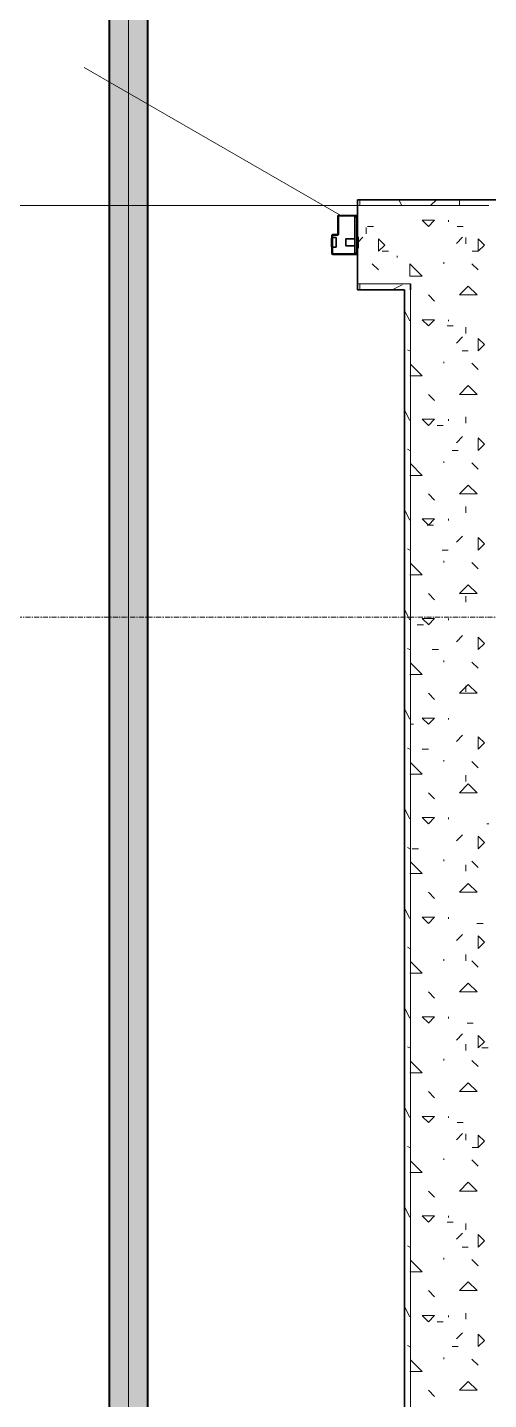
# Model space of a CAD drawing. Header units: millimetres. Extents: x -4948 to 42228, y -4856 to 69378.
# Drawn here: x 1058 to 2233, y 23297 to 26796 of the extents above; entities that cross this region are included whole.
import ezdxf

# ---------------------------------------------------------------- set-up
doc = ezdxf.new("R2010")
doc.units = ezdxf.units.MM
doc.linetypes.add('Линия сетки', pattern=[22.225, 12.7, -3.175, 3.175, -3.175])
for name, color, linetype, lineweight in [('A-DOOR', 31, 'Continuous', 13), ('A-DOOR-FRAM', 31, 'Continuous', 13), ('A-FLOR', 192, 'Continuous', 13), ('A-WALL', 113, 'Continuous', 13), ('A-WALL-PATT', 111, 'Continuous', 13), ('E-CABL-TRAY', 211, 'Continuous', 9), ('E-CABL-TRAY-CNTR', 211, 'Continuous', 9), ('I-WALL', 2, 'Continuous', 13), ('S-GRID', 1, 'Continuous', 30)]:
    doc.layers.add(name, color=color, linetype=linetype, lineweight=lineweight)

# ---------------------------------------------------------------- blocks, each defined once
blk = doc.blocks.new('27ELB-RD-AR-0000-BIM_rvt-1-1 этаж отм_ _0_000 лотки')
at = {"layer": 'A-DOOR', "color": 252, "lineweight": 18}
blk.add_line((1202.2, 26694.3), (1860.9, 26314.1), dxfattribs=at)
at = {"layer": 'A-DOOR-FRAM', "color": 252, "lineweight": 35}
for p, q in [((1848.9, 26269.1), (1848.9, 26314.6)), ((1848.9, 26314.6), (1848.9, 26269.1)), ((1850.4, 26314.6), (1850.4, 26269.1)), ((1851.4, 26317.1), (1896.4, 26317.1)), ((1896.4, 26317.1), (1851.4, 26317.1)), ((1896.4, 26315.6), (1851.4, 26315.6)), ((1892.4, 26313.6), (1897.4, 26313.6)), ((1892.4, 26313.6), (1892.4, 26220.6)), ((1897.4, 26297.1), (1897.4, 26314.6)), ((1897.4, 26237.1), (1897.4, 26297.1)), ((1897.4, 26297.1), (1898.9, 26297.1)), ((1898.9, 26314.6), (1898.9, 26297.1)), ((1833.9, 26219.6), (1833.9, 26265.6)), ((1833.9, 26265.6), (1833.9, 26219.6)), ((1835.4, 26265.6), (1835.4, 26219.6)), ((1835.4, 26260.6), (1844.7, 26260.6)), ((1836.4, 26268.1), (1847.9, 26268.1)), ((1847.9, 26268.1), (1836.4, 26268.1)), ((1847.9, 26266.6), (1836.4, 26266.6)), ((1844.7, 26260.6), (1844.7, 26235.6)), ((1868.9, 26257), (1871.4, 26257)), ((1868.9, 26239.1), (1868.9, 26257)), ((1871.4, 26257), (1892.4, 26257)), ((1897.4, 26262.6), (1900.4, 26262.6)), ((1898.9, 26237.1), (1898.9, 26262.6)), ((1900.4, 26262.6), (1900.4, 26233.6)), ((1844.7, 26235.6), (1835.4, 26235.6)), ((1836.4, 26218.6), (1896.4, 26218.6)), ((1896.4, 26217.1), (1836.4, 26217.1)), ((1836.4, 26217.1), (1896.4, 26217.1)), ((1871.4, 26239.1), (1868.9, 26239.1)), ((1892.4, 26239.1), (1871.4, 26239.1)), ((1892.4, 26220.6), (1897.4, 26220.6)), ((1897.4, 26237.1), (1898.9, 26237.1)), ((1897.4, 26219.6), (1897.4, 26237.1)), ((1898.9, 26237.1), (1898.9, 26219.6)), ((1900.4, 26233.6), (1898.9, 26233.6))]:
    blk.add_line(p, q, dxfattribs=at)
for centre, radius, start, end in [((1851.4, 26314.6), 2.5, 90, 180), ((1851.4, 26314.6), 2.5, 90, 180), ((1851.4, 26314.6), 1, 90, 180), ((1896.4, 26314.6), 2.5, 0, 90), ((1896.4, 26314.6), 2.5, 0, 90), ((1896.4, 26314.6), 1, 0, 90), ((1930.9, 26248.1), 98.3, 170.8522, 189.1478), ((1836.4, 26265.6), 2.5, 90, 180), ((1836.4, 26265.6), 2.5, 90, 180), ((1836.4, 26265.6), 1, 90, 180), ((1847.9, 26269.1), 1, 270, 0), ((1847.9, 26269.1), 2.5, 270, 0), ((1847.9, 26269.1), 1, 270, 0), ((1836.4, 26219.6), 2.5, 180, 270), ((1836.4, 26219.6), 2.5, 180, 270), ((1836.4, 26219.6), 1, 180, 270), ((1896.4, 26219.6), 2.5, 270, 0), ((1896.4, 26219.6), 1, 270, 0), ((1896.4, 26219.6), 2.5, 270, 0)]:
    blk.add_arc(centre, radius, start, end, dxfattribs=at)
at = {"layer": 'A-FLOR', "color": 252, "lineweight": 9}
for p, q in [((298.9, 26342.1), (1898.9, 26342.1)), ((1898.9, 26342.1), (298.9, 26342.1))]:
    blk.add_line(p, q, dxfattribs=at)
at = {"layer": 'A-WALL', "color": 252, "lineweight": 9}
for p, q in [((2233.9, 26342.1), (1898.9, 26342.1)), ((1898.9, 26342.1), (2233.9, 26342.1)), ((1898.9, 26142.1), (2033.9, 26142.1)), ((2033.9, 26142.1), (1898.9, 26142.1)), ((2033.9, 19652.1), (2033.9, 26127.1)), ((2033.9, 26127.1), (2033.9, 19652.1))]:
    blk.add_line(p, q, dxfattribs=at)
at = {"layer": 'A-WALL-PATT', "color": 252, "linetype": 'Continuous', "lineweight": 9}
for p, q in [((1905, 26342.1), (1905, 26357.1)), ((2011.8, 26342.1), (2004.3, 26357.1)), ((2085.1, 26342.1), (2100.1, 26357.1)), ((2159, 26342.1), (2159, 26357.1)), ((1920.9, 26270), (1920.9, 26285.8)), ((1924.1, 26289), (1939.9, 26289)), ((2063.7, 26304.9), (2095.5, 26304.9)), ((2079.6, 26289.1), (2063.7, 26304.9)), ((2079.6, 26289), (2095.5, 26304.9)), ((2131.2, 26300.9), (2131.2, 26304.9)), ((2152.7, 26289), (2168.5, 26289)), ((1898.9, 26247.1), (1912.9, 26261.2)), ((1968.4, 26241.4), (1952.6, 26257.3)), ((1952.6, 26225.5), (1952.6, 26257.2)), ((2151.1, 26245.3), (2166.9, 26261.2)), ((2174.9, 26244.5), (2174.9, 26260.4)), ((2222.4, 26241.4), (2206.6, 26257.3)), ((2206.6, 26225.5), (2206.6, 26257.2)), ((1952.6, 26225.5), (1968.5, 26241.4)), ((1962.2, 26225.5), (1978, 26225.5)), ((2190.8, 26225.5), (2206.6, 26225.5)), ((2206.6, 26225.5), (2222.5, 26241.4)), ((1952.6, 26177.9), (1936.7, 26193.8)), ((2000.3, 26209.6), (2000.3, 26213.6)), ((2032, 26162), (2032, 26193.8)), ((2063.7, 26162), (2032, 26193.7)), ((2119.3, 26193.8), (2119.3, 26197.7)), ((2206.6, 26177.9), (2190.7, 26193.8)), ((2032, 26162), (2063.7, 26162)), ((1905, 26127.1), (1905, 26142.1)), ((1987.7, 26127.1), (2012.5, 26139.5)), ((2095.4, 26098.6), (2079.6, 26114.4)), ((2159, 26114.4), (2181.4, 26136.8)), ((2159, 26114.4), (2203.9, 26114.4)), ((2203.9, 26114.4), (2181.4, 26136.8)), ((2032, 26047.7), (2018.9, 26074)), ((2079.6, 26035.1), (2063.7, 26050.9)), ((2063.7, 26050.9), (2095.5, 26050.9)), ((2079.6, 26035), (2095.5, 26050.9)), ((2131.2, 26046.9), (2131.2, 26050.9)), ((2127.3, 26035), (2143.1, 26035)), ((2151.1, 25991.3), (2166.9, 26007.2)), ((2174.9, 26015.9), (2174.9, 26031.8)), ((2033.9, 25970.5), (2026.1, 25974.4)), ((2165.4, 25971.5), (2181.2, 25971.5)), ((2222.4, 25987.4), (2206.6, 26003.3)), ((2206.6, 25971.5), (2206.6, 26003.2)), ((2206.6, 25971.5), (2222.5, 25987.4)), ((2063.7, 25908), (2033.9, 25937.9)), ((2119.3, 25939.8), (2119.3, 25943.7)), ((2206.6, 25923.9), (2190.7, 25939.8)), ((2032, 25908), (2033.9, 25908)), ((2033.9, 25908), (2063.7, 25908)), ((2159, 25860.4), (2181.4, 25882.8)), ((2203.9, 25860.4), (2181.4, 25882.8)), ((2095.4, 25844.6), (2079.6, 25860.4)), ((2159, 25860.4), (2203.9, 25860.4)), ((2032, 25793.7), (2018.9, 25820)), ((2079.6, 25781.1), (2063.7, 25796.9)), ((2063.7, 25796.9), (2095.5, 25796.9)), ((2079.6, 25781), (2095.5, 25796.9)), ((2131.2, 25792.9), (2131.2, 25796.9)), ((2174.9, 25787.3), (2174.9, 25803.2)), ((2101.9, 25781), (2117.7, 25781)), ((2151.1, 25737.3), (2166.9, 25753.2)), ((2222.4, 25733.4), (2206.6, 25749.3)), ((2206.6, 25717.5), (2206.6, 25749.2)), ((2206.6, 25717.5), (2222.5, 25733.4)), ((2033.9, 25716.5), (2026.1, 25720.4)), ((2119.3, 25685.8), (2119.3, 25689.7)), ((2140, 25717.5), (2155.8, 25717.5)), ((2032, 25654), (2033.9, 25654)), ((2063.7, 25654), (2033.9, 25683.9)), ((2033.9, 25654), (2063.7, 25654)), ((2206.6, 25669.9), (2190.7, 25685.8)), ((2159, 25606.4), (2181.4, 25628.8)), ((2203.9, 25606.4), (2181.4, 25628.8)), ((2095.4, 25590.6), (2079.6, 25606.4)), ((2159, 25606.4), (2203.9, 25606.4)), ((2032, 25539.7), (2018.9, 25566)), ((2174.9, 25558.7), (2174.9, 25574.6)), ((2079.6, 25527.1), (2063.7, 25542.9)), ((2063.7, 25542.9), (2095.5, 25542.9)), ((2076.5, 25527), (2092.3, 25527)), ((2079.6, 25527), (2095.5, 25542.9)), ((2131.2, 25538.9), (2131.2, 25542.9)), ((2151.1, 25483.3), (2166.9, 25499.2)), ((2222.4, 25479.4), (2206.6, 25495.3)), ((2206.6, 25463.5), (2206.6, 25495.2)), ((2206.6, 25463.5), (2222.5, 25479.4)), ((2033.9, 25462.5), (2026.1, 25466.4)), ((2114.6, 25463.5), (2130.4, 25463.5)), ((2063.7, 25400), (2033.9, 25429.9)), ((2119.3, 25431.8), (2119.3, 25435.7)), ((2206.6, 25415.9), (2190.7, 25431.8)), ((2032, 25400), (2033.9, 25400)), ((2033.9, 25400), (2063.7, 25400)), ((2159, 25352.4), (2181.4, 25374.8)), ((2203.9, 25352.4), (2181.4, 25374.8)), ((2095.4, 25336.6), (2079.6, 25352.4)), ((2159, 25352.4), (2203.9, 25352.4)), ((2174.9, 25330.1), (2174.9, 25346)), ((2032, 25285.7), (2018.9, 25312)), ((2051.1, 25273), (2066.9, 25273)), ((2079.6, 25273.1), (2063.7, 25288.9)), ((2063.7, 25288.9), (2095.5, 25288.9)), ((2079.6, 25273), (2095.5, 25288.9)), ((2131.2, 25284.9), (2131.2, 25288.9)), ((2151.1, 25229.3), (2166.9, 25245.2)), ((2222.4, 25225.4), (2206.6, 25241.3)), ((2206.6, 25209.5), (2206.6, 25241.2)), ((2033.9, 25208.5), (2026.1, 25212.4)), ((2089.2, 25209.5), (2105, 25209.5)), ((2206.6, 25209.5), (2222.5, 25225.4)), ((2063.7, 25146), (2033.9, 25175.9)), ((2119.3, 25177.8), (2119.3, 25181.7)), ((2206.6, 25161.9), (2190.7, 25177.8)), ((2032, 25146), (2033.9, 25146)), ((2033.9, 25146), (2063.7, 25146)), ((2095.4, 25082.6), (2079.6, 25098.4)), ((2159, 25098.4), (2181.4, 25120.8)), ((2159, 25098.4), (2203.9, 25098.4)), ((2174.9, 25101.5), (2174.9, 25117.4)), ((2203.9, 25098.4), (2181.4, 25120.8)), ((2032, 25031.7), (2018.9, 25058)), ((2079.6, 25019.1), (2063.7, 25034.9)), ((2063.7, 25034.9), (2095.5, 25034.9)), ((2079.6, 25019), (2095.5, 25034.9)), ((2131.2, 25030.9), (2131.2, 25034.9)), ((2033.9, 25019), (2041.5, 25019)), ((2151.1, 24975.3), (2166.9, 24991.2)), ((2033.9, 24954.5), (2026.1, 24958.4)), ((2063.7, 24955.5), (2079.6, 24955.5)), ((2222.4, 24971.4), (2206.6, 24987.3)), ((2206.6, 24955.5), (2206.6, 24987.2)), ((2206.6, 24955.5), (2222.5, 24971.4)), ((2063.7, 24892), (2033.9, 24921.9)), ((2119.3, 24923.8), (2119.3, 24927.7)), ((2206.6, 24907.9), (2190.7, 24923.8)), ((2032, 24892), (2033.9, 24892)), ((2033.9, 24892), (2063.7, 24892)), ((2174.9, 24872.9), (2174.9, 24888.8)), ((2159, 24844.4), (2181.4, 24866.8)), ((2203.9, 24844.4), (2181.4, 24866.8)), ((2095.4, 24828.6), (2079.6, 24844.4)), ((2159, 24844.4), (2203.9, 24844.4)), ((2032, 24777.7), (2018.9, 24804)), ((2079.6, 24765.1), (2063.7, 24780.9)), ((2063.7, 24780.9), (2095.5, 24780.9)), ((2079.6, 24765), (2095.5, 24780.9)), ((2131.2, 24776.9), (2131.2, 24780.9)), ((2228.9, 24765), (2233.9, 24765)), ((2151.1, 24721.3), (2166.9, 24737.2)), ((2222.4, 24717.4), (2206.6, 24733.3)), ((2206.6, 24701.5), (2206.6, 24733.2)), ((2206.6, 24701.5), (2222.5, 24717.4)), ((2033.9, 24700.5), (2026.1, 24704.4)), ((2038.4, 24701.5), (2054.2, 24701.5)), ((2063.7, 24638), (2033.9, 24667.9)), ((2119.3, 24669.8), (2119.3, 24673.7)), ((2174.9, 24644.3), (2174.9, 24660.2)), ((2206.6, 24653.9), (2190.7, 24669.8)), ((2032, 24638), (2033.9, 24638)), ((2033.9, 24638), (2063.7, 24638)), ((2159, 24590.4), (2181.4, 24612.8)), ((2203.9, 24590.4), (2181.4, 24612.8)), ((2095.4, 24574.6), (2079.6, 24590.4)), ((2159, 24590.4), (2203.9, 24590.4)), ((2032, 24523.7), (2018.9, 24550)), ((2079.6, 24511.1), (2063.7, 24526.9)), ((2063.7, 24526.9), (2095.5, 24526.9)), ((2079.6, 24511), (2095.5, 24526.9)), ((2131.2, 24522.9), (2131.2, 24526.9)), ((2203.5, 24511), (2219.3, 24511)), ((2151.1, 24467.3), (2166.9, 24483.2)), ((2222.4, 24463.4), (2206.6, 24479.3)), ((2206.6, 24447.5), (2206.6, 24479.2)), ((2033.9, 24446.5), (2026.1, 24450.4)), ((2174.9, 24415.7), (2174.9, 24431.6)), ((2206.6, 24447.5), (2222.5, 24463.4)), ((2063.7, 24384), (2033.9, 24413.9)), ((2119.3, 24415.7), (2119.3, 24419.7)), ((2206.6, 24399.9), (2190.7, 24415.8)), ((2032, 24384), (2033.9, 24384)), ((2033.9, 24384), (2063.7, 24384)), ((2095.4, 24320.6), (2079.6, 24336.4)), ((2159, 24336.4), (2181.4, 24358.8)), ((2159, 24336.4), (2203.9, 24336.4)), ((2203.9, 24336.4), (2181.4, 24358.8)), ((2032, 24269.7), (2018.9, 24296)), ((2079.6, 24257.1), (2063.7, 24272.9)), ((2063.7, 24272.9), (2095.5, 24272.9)), ((2079.6, 24257), (2095.5, 24272.9)), ((2131.2, 24268.9), (2131.2, 24272.9)), ((2178.1, 24257), (2193.9, 24257)), ((2151.1, 24213.3), (2166.9, 24229.2)), ((2222.4, 24209.4), (2206.6, 24225.3)), ((2206.6, 24193.5), (2206.6, 24225.2)), ((2033.9, 24192.5), (2026.1, 24196.4)), ((2174.9, 24187.1), (2174.9, 24203)), ((2206.6, 24193.5), (2222.5, 24209.4)), ((2216.2, 24193.5), (2232, 24193.5)), ((2063.7, 24130), (2033.9, 24159.9)), ((2119.3, 24161.8), (2119.3, 24165.7)), ((2206.6, 24145.9), (2190.7, 24161.8)), ((2032, 24130), (2033.9, 24130)), ((2033.9, 24130), (2063.7, 24130)), ((2095.4, 24066.6), (2079.6, 24082.4)), ((2159, 24082.4), (2181.4, 24104.8)), ((2159, 24082.4), (2203.9, 24082.4)), ((2203.9, 24082.4), (2181.4, 24104.8)), ((2032, 24015.7), (2018.9, 24042)), ((2079.6, 24003.1), (2063.7, 24018.9)), ((2063.7, 24018.9), (2095.5, 24018.9)), ((2079.6, 24003), (2095.5, 24018.9)), ((2131.2, 24014.9), (2131.2, 24018.9)), ((2151.1, 23959.3), (2166.9, 23975.2)), ((2152.7, 24003), (2168.5, 24003)), ((2174.9, 23958.5), (2174.9, 23974.4)), ((2033.9, 23938.5), (2026.1, 23942.4)), ((2190.8, 23939.5), (2206.6, 23939.5)), ((2222.4, 23955.4), (2206.6, 23971.3)), ((2206.6, 23939.5), (2206.6, 23971.2)), ((2206.6, 23939.5), (2222.5, 23955.4)), ((2063.7, 23876), (2033.9, 23905.9)), ((2119.3, 23907.8), (2119.3, 23911.7)), ((2206.6, 23891.9), (2190.7, 23907.8)), ((2032, 23876), (2033.9, 23876)), ((2033.9, 23876), (2063.7, 23876)), ((2159, 23828.4), (2181.4, 23850.8)), ((2203.9, 23828.4), (2181.4, 23850.8)), ((2095.4, 23812.5), (2079.6, 23828.4)), ((2159, 23828.4), (2203.9, 23828.4)), ((2032, 23761.7), (2018.9, 23788)), ((2079.6, 23749), (2063.7, 23764.9)), ((2063.7, 23764.9), (2095.5, 23764.9)), ((2079.6, 23749), (2095.5, 23764.9)), ((2131.2, 23760.9), (2131.2, 23764.9)), ((2127.3, 23749), (2143.1, 23749)), ((2174.9, 23729.9), (2174.9, 23745.8)), ((2151.1, 23705.3), (2166.9, 23721.2)), ((2222.4, 23701.4), (2206.6, 23717.3)), ((2206.6, 23685.5), (2206.6, 23717.2)), ((2206.6, 23685.5), (2222.5, 23701.4)), ((2033.9, 23684.5), (2026.1, 23688.4)), ((2165.4, 23685.5), (2181.2, 23685.5)), ((2063.7, 23622), (2033.9, 23651.9)), ((2119.3, 23653.8), (2119.3, 23657.7)), ((2206.6, 23637.9), (2190.7, 23653.8)), ((2032, 23622), (2033.9, 23622)), ((2033.9, 23622), (2063.7, 23622)), ((2159, 23574.4), (2181.4, 23596.8)), ((2203.9, 23574.4), (2181.4, 23596.8)), ((2095.4, 23558.5), (2079.6, 23574.4)), ((2159, 23574.4), (2203.9, 23574.4)), ((2032, 23507.7), (2018.9, 23534)), ((2079.6, 23495), (2063.7, 23510.9)), ((2063.7, 23510.9), (2095.5, 23510.9)), ((2079.6, 23495), (2095.5, 23510.9)), ((2101.9, 23495), (2117.7, 23495)), ((2131.2, 23506.9), (2131.2, 23510.9)), ((2174.9, 23501.3), (2174.9, 23517.2)), ((2151.1, 23451.3), (2166.9, 23467.2)), ((2222.4, 23447.4), (2206.6, 23463.3)), ((2206.6, 23431.5), (2206.6, 23463.2)), ((2033.9, 23430.5), (2026.1, 23434.4)), ((2140, 23431.5), (2155.8, 23431.5)), ((2206.6, 23431.5), (2222.5, 23447.4)), ((2063.7, 23368), (2033.9, 23397.9)), ((2119.3, 23399.8), (2119.3, 23403.7)), ((2206.6, 23383.9), (2190.7, 23399.8)), ((2032, 23368), (2033.9, 23368)), ((2033.9, 23368), (2063.7, 23368)), ((2095.4, 23304.5), (2079.6, 23320.4)), ((2159, 23320.4), (2181.4, 23342.8)), ((2159, 23320.4), (2203.9, 23320.4)), ((2203.9, 23320.4), (2181.4, 23342.8))]:
    blk.add_line(p, q, dxfattribs=at)
at = {"layer": 'I-WALL', "color": 252, "lineweight": 35}
for p, q in [((2483.9, 26357.1), (1898.9, 26357.1)), ((1898.9, 26357.1), (1898.9, 26342.1)), ((1898.9, 26342.1), (1898.9, 26142.1)), ((1898.9, 26142.1), (1898.9, 26127.1)), ((1898.9, 26127.1), (2018.9, 26127.1)), ((2018.9, 26127.1), (2018.9, 15632.1)), ((2033.9, 26127.1), (2033.9, 26142.1)), ((2033.9, 26142.1), (2033.9, 26127.1))]:
    blk.add_line(p, q, dxfattribs=at)
blk = doc.blocks.new('27ELB-RD-KR2-0000-BIM_rvt-1-1 этаж отм_ _0_000 лотки')
at = {"layer": 'S-GRID', "color": 252, "linetype": 'Линия сетки', "lineweight": 9}
blk.add_line((-4948, 25292.1), (41228.1, 25292.1), dxfattribs=at)

msp = doc.modelspace()

# ---------------------------------------------------------------- hatches: boundary and pattern name
at = {"layer": 'E-CABL-TRAY', "lineweight": 5}
for points in [[(1265.3, 4639.7), (1267.8, 4639.7), (1267.8, 28060.7), (1265.3, 28060.7), (1265.3, 6367.5)], [(1267.8, 4639.7), (1362.8, 4639.7), (1362.8, 28060.7), (1267.8, 28060.7), (1267.8, 4826.5)], [(1362.8, 4639.7), (1365.3, 4639.7), (1365.3, 28060.7), (1362.8, 28060.7), (1362.8, 6367.5)]]:
    msp.add_hatch(color=5, dxfattribs=at).paths.add_polyline_path(points, flags=0)

# ---------------------------------------------------------------- linework, layer by layer
at = {"layer": 'E-CABL-TRAY', "color": 170}
for p, q in [((1265.3, 4639.7), (1265.3, 28060.7)), ((1267.8, 4639.7), (1267.8, 28060.7)), ((1362.8, 4639.7), (1362.8, 28060.7)), ((1365.3, 4639.7), (1365.3, 28060.7))]:
    msp.add_line(p, q, dxfattribs=at)
at = {"layer": 'E-CABL-TRAY-CNTR', "color": 170}
msp.add_line((1315.3, 4898.5), (1315.3, 27801.9), dxfattribs=at)

# ---------------------------------------------------------------- block references
at = {"lineweight": 5}
for name in ['27ELB-RD-KR2-0000-BIM_rvt-1-1 этаж отм_ _0_000 лотки', '27ELB-RD-AR-0000-BIM_rvt-1-1 этаж отм_ _0_000 лотки']:
    msp.add_blockref(name, (0, 0), dxfattribs=at)

doc.saveas('drawing.dxf')
